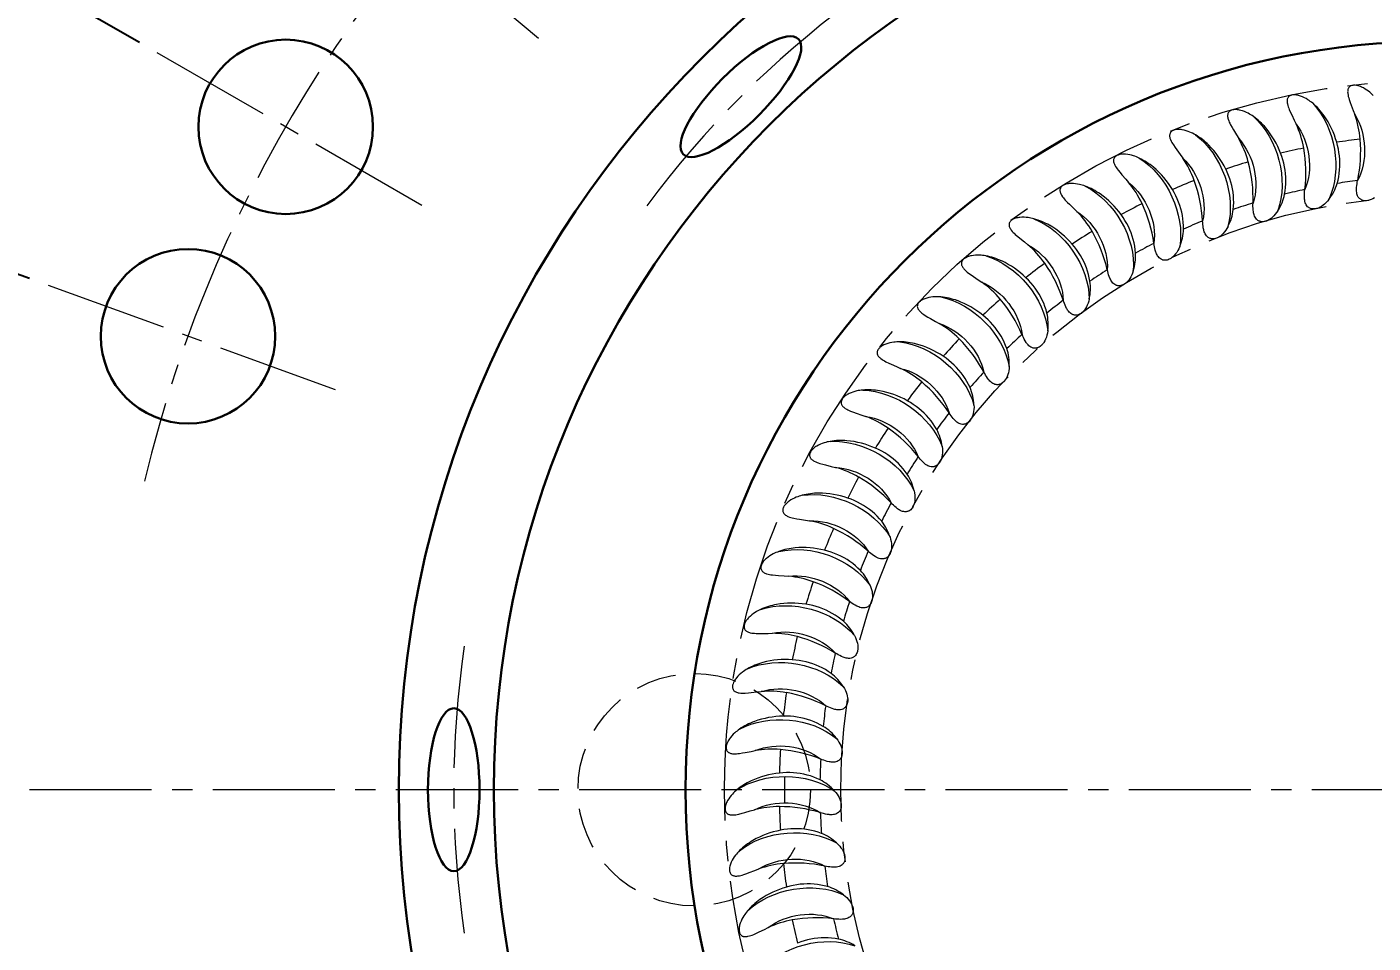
# Model space of a CAD drawing. Extents: x 89 to 513, y 1 to 440.
# Drawn here: x 173.3 to 231.2, y 195.6 to 235 of the extents above; entities that cross this region are included whole.
import ezdxf

# ---------------------------------------------------------------- set-up
doc = ezdxf.new("R2010")
doc.units = 0
doc.header["$LTSCALE"] = 7
doc.header["$MEASUREMENT"] = 0
doc.linetypes.add('CENTER2', pattern=[1.125, 0.75, -0.125, 0.125, -0.125])
doc.linetypes.add('HIDDEN', pattern=[0.375, 0.25, -0.125])
doc.layers.get('0').update_dxf_attribs({"linetype": 'CONTINUOUS', "lineweight": 15})
for name, color, linetype, lineweight in [('1', 1, 'CENTER2', 15), ('2', 2, 'HIDDEN', 15), ('3', 3, 'CONTINUOUS', 30), ('8', 252, 'CONTINUOUS', 15)]:
    doc.layers.add(name, color=color, linetype=linetype, lineweight=lineweight)
doc.styles.add('ITALICT', font='ITALICT.shx', dxfattribs={"width": 0.8, "height": 3})
doc.dimstyles.get("Standard").update_dxf_attribs({"dimtxt": 3, "dimasz": 3, "dimexe": 0.5, "dimexo": 0.5, "dimgap": 0.8, "dimtad": 1, "dimdsep": 46, "dimtxsty": 'ITALICT', "dimcen": 0.09, "dimazin": 2, "dimtfac": 1, "dimtmove": 0, "dimatfit": 3, "dimfxl": 1, "dimtolj": 1, "dimtzin": 0, "dimarcsym": 0})

# ---------------------------------------------------------------- blocks, each defined once
blk = doc.blocks.new('*D51')
at = {"color": 0, "lineweight": -2, "transparency": 16777216}
for p, q in [((178.165, 234.322), (162.994, 243.081)), ((173.432, 224.172), (156.971, 230.164))]:
    blk.add_line(p, q, dxfattribs=at)
blk.add_arc((233.807, 202.197), 81.268, 152.11518, 157.88482, dxfattribs=at)
at = {"color": 0, "transparency": 16777216}
for points in [[(161.538, 240.448), (162.413, 239.964), (163.427, 242.831)], [(158.985, 232.613), (158.052, 232.972), (157.44, 229.993)]]:
    blk.add_solid(points, dxfattribs=at)
at = {"color": 0, "transparency": 16777216, "insert": (158.069, 237.515), "char_height": 3, "attachment_point": 5, "rotation": 65, "style": 'ITALICT'}
blk.add_mtext('\\A1;10°', dxfattribs=at)
blk = doc.blocks.new('*D52')
at = {"color": 0, "lineweight": -2, "transparency": 16777216}
for p, q in [((173.432, 224.172), (156.954, 230.17)), ((170.807, 202.197), (152.021, 202.197))]:
    blk.add_line(p, q, dxfattribs=at)
blk.add_arc((233.807, 202.197), 81.286, 162.11471, 177.88529, dxfattribs=at)
at = {"color": 0, "transparency": 16777216}
for points in [[(155.977, 227.324), (156.922, 226.999), (157.423, 229.999)], [(153.077, 205.188), (152.077, 205.206), (152.521, 202.197)]]:
    blk.add_solid(points, dxfattribs=at)
at = {"color": 0, "transparency": 16777216, "insert": (151.491, 216.712), "char_height": 3, "attachment_point": 5, "rotation": 80, "style": 'ITALICT'}
blk.add_mtext('\\A1;20°', dxfattribs=at)
blk = doc.blocks.new('*D53')
at = {"color": 0, "lineweight": -2, "transparency": 16777216}
for p, q in [((181.658, 254.346), (170.053, 265.951)), ((170.807, 202.197), (143.645, 202.197))]:
    blk.add_line(p, q, dxfattribs=at)
blk.add_arc((233.807, 202.197), 89.662, 136.91715, 178.08285, dxfattribs=at)
at = {"color": 0, "transparency": 16777216}
for points in [[(167.962, 263.789), (168.681, 263.094), (170.407, 265.598)], [(144.696, 205.189), (143.696, 205.205), (144.145, 202.197)]]:
    blk.add_solid(points, dxfattribs=at)
at = {"color": 0, "transparency": 16777216, "insert": (148.846, 237.39), "char_height": 3, "attachment_point": 5, "rotation": 67.5, "style": 'ITALICT'}
blk.add_mtext('\\A1;45°', dxfattribs=at)
blk = doc.blocks.new('A$C60527742')
at = {"layer": '8', "ltscale": 0.000105562}
blk.add_line((-3.284, 26.19), (-3.283, 26.194), dxfattribs=at)
at = {"layer": '8', "ltscale": 0.000105612}
blk.add_line((-5.554, 25.804), (-5.553, 25.808), dxfattribs=at)
at = {"layer": '8', "ltscale": 0.000105723}
blk.add_line((-7.782, 25.221), (-7.782, 25.226), dxfattribs=at)
at = {"layer": '8', "ltscale": 0.000105822}
blk.add_line((-9.95, 24.447), (-9.95, 24.452), dxfattribs=at)
at = {"layer": '8', "ltscale": 0.000105631}
blk.add_line((-12.043, 23.487), (-12.044, 23.491), dxfattribs=at)
at = {"layer": '8', "ltscale": 0.000105665}
blk.add_line((-14.044, 22.348), (-14.045, 22.352), dxfattribs=at)
at = {"layer": '8', "ltscale": 0.000105854}
blk.add_line((-15.939, 21.039), (-15.94, 21.043), dxfattribs=at)
at = {"layer": '8', "ltscale": 0.000105614}
blk.add_line((-17.712, 19.57), (-17.713, 19.574), dxfattribs=at)
at = {"layer": '8', "ltscale": 0.000105645}
blk.add_line((-19.35, 17.952), (-19.352, 17.955), dxfattribs=at)
at = {"layer": '8', "ltscale": 0.000105436}
blk.add_line((-20.841, 16.197), (-20.843, 16.2), dxfattribs=at)
at = {"layer": '8', "ltscale": 0.000105778}
blk.add_line((-22.173, 14.319), (-22.176, 14.322), dxfattribs=at)
at = {"layer": '8', "ltscale": 0.000105788}
blk.add_line((-23.337, 12.332), (-23.34, 12.335), dxfattribs=at)
at = {"layer": '8', "ltscale": 0.000105777}
blk.add_line((-24.323, 10.251), (-24.326, 10.254), dxfattribs=at)
at = {"layer": '8', "ltscale": 0.000105629}
blk.add_line((-25.124, 8.092), (-25.127, 8.095), dxfattribs=at)
at = {"layer": '8', "ltscale": 0.000105437}
blk.add_line((-25.733, 5.872), (-25.737, 5.874), dxfattribs=at)
at = {"layer": '8', "ltscale": 0.000105602}
blk.add_line((-26.147, 3.606), (-26.151, 3.608), dxfattribs=at)
at = {"layer": '8', "ltscale": 0.000105618}
blk.add_line((-26.362, 1.314), (-26.366, 1.315), dxfattribs=at)
at = {"layer": '8', "ltscale": 0.028284}
blk.add_line((-27.9, -0.566), (-27.9, 0.566), dxfattribs=at)
at = {"layer": '8', "ltscale": 0.000105541}
blk.add_line((-26.376, -0.989), (-26.38, -0.987), dxfattribs=at)
at = {"layer": '8', "ltscale": 0.000105601}
blk.add_line((-26.19, -3.284), (-26.194, -3.283), dxfattribs=at)
at = {"layer": '8', "ltscale": 0.000105657}
blk.add_line((-25.804, -5.554), (-25.808, -5.553), dxfattribs=at)
at = {"layer": '8'}
for points in [[(-2.621, 29.855), (-2.669, 29.901), (-2.718, 29.946), (-2.766, 29.988), (-2.816, 30.028), (-2.886, 30.079), (-2.959, 30.127), (-3.034, 30.171), (-3.113, 30.21), (-3.158, 30.229), (-3.204, 30.246), (-3.242, 30.258), (-3.281, 30.268), (-3.34, 30.28), (-3.4, 30.287), (-3.43, 30.288), (-3.46, 30.287), (-3.499, 30.282), (-3.537, 30.274), (-3.573, 30.261), (-3.605, 30.243), (-3.633, 30.222), (-3.657, 30.197), (-3.676, 30.169), (-3.686, 30.149), (-3.695, 30.128), (-3.703, 30.103), (-3.708, 30.077), (-3.713, 30.04), (-3.714, 30.004), (-3.713, 29.967), (-3.71, 29.93), (-3.698, 29.856), (-3.685, 29.799), (-3.67, 29.743), (-3.65, 29.676), (-3.605, 29.546), (-3.563, 29.433), (-3.474, 29.2), (-3.409, 29.026)], [(-5.213, 29.513), (-5.265, 29.555), (-5.318, 29.595), (-5.369, 29.632), (-5.422, 29.668), (-5.497, 29.713), (-5.573, 29.754), (-5.652, 29.791), (-5.735, 29.823), (-5.781, 29.838), (-5.828, 29.851), (-5.867, 29.86), (-5.906, 29.867), (-5.966, 29.874), (-6.027, 29.875), (-6.057, 29.874), (-6.086, 29.87), (-6.125, 29.862), (-6.162, 29.85), (-6.197, 29.834), (-6.227, 29.814), (-6.254, 29.79), (-6.275, 29.763), (-6.292, 29.734), (-6.3, 29.713), (-6.307, 29.692), (-6.312, 29.666), (-6.316, 29.639), (-6.317, 29.603), (-6.315, 29.566), (-6.311, 29.529), (-6.304, 29.492), (-6.286, 29.42), (-6.268, 29.365), (-6.249, 29.31), (-6.222, 29.245), (-6.167, 29.119), (-6.115, 29.011), (-6.006, 28.787), (-5.926, 28.619)], [(-7.766, 28.946), (-7.821, 28.983), (-7.877, 29.019), (-7.932, 29.052), (-7.988, 29.082), (-8.065, 29.121), (-8.145, 29.155), (-8.227, 29.185), (-8.312, 29.21), (-8.359, 29.221), (-8.407, 29.23), (-8.447, 29.235), (-8.487, 29.239), (-8.547, 29.24), (-8.608, 29.237), (-8.637, 29.232), (-8.667, 29.226), (-8.704, 29.215), (-8.74, 29.2), (-8.773, 29.181), (-8.802, 29.158), (-8.826, 29.132), (-8.845, 29.103), (-8.859, 29.072), (-8.866, 29.051), (-8.871, 29.029), (-8.874, 29.003), (-8.875, 28.976), (-8.873, 28.939), (-8.868, 28.903), (-8.86, 28.867), (-8.851, 28.831), (-8.826, 28.76), (-8.804, 28.707), (-8.779, 28.654), (-8.748, 28.592), (-8.681, 28.471), (-8.62, 28.367), (-8.492, 28.154), (-8.398, 27.993)], [(-10.259, 28.159), (-10.317, 28.192), (-10.376, 28.222), (-10.433, 28.25), (-10.492, 28.276), (-10.573, 28.307), (-10.656, 28.335), (-10.74, 28.357), (-10.826, 28.374), (-10.874, 28.381), (-10.923, 28.386), (-10.963, 28.388), (-11.003, 28.388), (-11.063, 28.384), (-11.123, 28.375), (-11.152, 28.368), (-11.181, 28.359), (-11.217, 28.345), (-11.252, 28.327), (-11.283, 28.305), (-11.31, 28.28), (-11.332, 28.252), (-11.348, 28.221), (-11.359, 28.19), (-11.364, 28.168), (-11.367, 28.145), (-11.368, 28.119), (-11.367, 28.092), (-11.361, 28.056), (-11.353, 28.02), (-11.343, 27.985), (-11.33, 27.95), (-11.299, 27.881), (-11.272, 27.83), (-11.243, 27.78), (-11.206, 27.72), (-11.129, 27.606), (-11.06, 27.508), (-10.913, 27.306), (-10.805, 27.155)], [(-4.166, 26.068), (-4.128, 26.21), (-4.098, 26.354), (-4.075, 26.5), (-4.059, 26.648), (-4.05, 26.797), (-4.049, 26.947), (-4.055, 27.097), (-4.067, 27.247), (-4.087, 27.396), (-4.113, 27.544), (-4.145, 27.692), (-4.185, 27.837)], [(-12.674, 27.158), (-12.735, 27.185), (-12.796, 27.211), (-12.856, 27.233), (-12.916, 27.253), (-13, 27.278), (-13.084, 27.298), (-13.17, 27.313), (-13.258, 27.323), (-13.306, 27.325), (-13.355, 27.326), (-13.395, 27.324), (-13.435, 27.321), (-13.495, 27.312), (-13.554, 27.298), (-13.582, 27.288), (-13.61, 27.277), (-13.645, 27.259), (-13.678, 27.238), (-13.707, 27.214), (-13.731, 27.186), (-13.751, 27.156), (-13.764, 27.125), (-13.773, 27.092), (-13.776, 27.07), (-13.777, 27.048), (-13.775, 27.021), (-13.772, 26.995), (-13.763, 26.959), (-13.752, 26.924), (-13.738, 26.89), (-13.723, 26.856), (-13.686, 26.79), (-13.655, 26.742), (-13.622, 26.694), (-13.58, 26.638), (-13.493, 26.531), (-13.415, 26.439), (-13.252, 26.251), (-13.131, 26.11)], [(-6.422, 25.606), (-6.397, 25.75), (-6.379, 25.897), (-6.369, 26.044), (-6.366, 26.193), (-6.371, 26.342), (-6.382, 26.491), (-6.401, 26.64), (-6.426, 26.788), (-6.459, 26.936), (-6.498, 27.081), (-6.543, 27.225), (-6.595, 27.367)], [(-8.629, 24.948), (-8.617, 25.095), (-8.612, 25.242), (-8.615, 25.39), (-8.625, 25.539), (-8.642, 25.687), (-8.667, 25.834), (-8.698, 25.981), (-8.737, 26.126), (-8.782, 26.27), (-8.833, 26.412), (-8.891, 26.551), (-8.955, 26.688)], [(-14.993, 25.95), (-15.056, 25.972), (-15.119, 25.992), (-15.18, 26.009), (-15.242, 26.024), (-15.328, 26.041), (-15.414, 26.054), (-15.501, 26.061), (-15.589, 26.063), (-15.637, 26.062), (-15.686, 26.058), (-15.726, 26.053), (-15.765, 26.046), (-15.824, 26.032), (-15.881, 26.013), (-15.909, 26.001), (-15.936, 25.987), (-15.969, 25.967), (-16, 25.943), (-16.027, 25.916), (-16.049, 25.886), (-16.065, 25.855), (-16.076, 25.822), (-16.082, 25.789), (-16.083, 25.766), (-16.082, 25.744), (-16.078, 25.718), (-16.072, 25.692), (-16.061, 25.657), (-16.046, 25.623), (-16.03, 25.59), (-16.011, 25.558), (-15.969, 25.496), (-15.933, 25.45), (-15.896, 25.406), (-15.85, 25.353), (-15.754, 25.254), (-15.669, 25.17), (-15.489, 24.996), (-15.357, 24.866)], [(-2.564, 25.446), (-2.636, 25.406), (-2.709, 25.372), (-2.746, 25.359), (-2.783, 25.347), (-2.818, 25.338), (-2.853, 25.331), (-2.899, 25.325), (-2.946, 25.323), (-2.993, 25.326), (-3.041, 25.334), (-3.089, 25.348), (-3.113, 25.358), (-3.138, 25.37), (-3.16, 25.384), (-3.183, 25.401), (-3.206, 25.421), (-3.228, 25.444), (-3.257, 25.483), (-3.284, 25.532), (-3.302, 25.577), (-3.316, 25.627), (-3.326, 25.679), (-3.331, 25.732), (-3.333, 25.774), (-3.333, 25.816), (-3.329, 25.897), (-3.321, 25.974), (-3.31, 26.049), (-3.298, 26.12), (-3.284, 26.19)], [(-10.771, 24.101), (-10.771, 24.248), (-10.779, 24.395), (-10.795, 24.543), (-10.818, 24.69), (-10.848, 24.836), (-10.885, 24.981), (-10.93, 25.124), (-10.981, 25.266), (-11.038, 25.405), (-11.102, 25.541), (-11.171, 25.675), (-11.247, 25.806)], [(-4.518, 25.383), (-4.579, 25.308), (-4.641, 25.241), (-4.706, 25.18), (-4.772, 25.126), (-4.84, 25.079), (-4.91, 25.04), (-4.945, 25.023), (-4.981, 25.008), (-5.015, 24.996), (-5.05, 24.986), (-5.096, 24.976), (-5.142, 24.97), (-5.189, 24.969), (-5.237, 24.972), (-5.286, 24.982), (-5.312, 24.99), (-5.337, 25), (-5.361, 25.012), (-5.385, 25.027), (-5.409, 25.044), (-5.433, 25.066), (-5.466, 25.103), (-5.497, 25.149), (-5.518, 25.192), (-5.537, 25.24), (-5.551, 25.292), (-5.561, 25.344), (-5.567, 25.386), (-5.571, 25.427), (-5.574, 25.508), (-5.572, 25.586), (-5.568, 25.661), (-5.562, 25.733), (-5.554, 25.804)], [(-6.713, 24.893), (-6.767, 24.813), (-6.823, 24.74), (-6.882, 24.674), (-6.944, 24.615), (-7.007, 24.562), (-7.073, 24.517), (-7.107, 24.497), (-7.142, 24.479), (-7.175, 24.464), (-7.208, 24.451), (-7.253, 24.437), (-7.299, 24.427), (-7.346, 24.421), (-7.394, 24.421), (-7.444, 24.426), (-7.469, 24.432), (-7.495, 24.44), (-7.52, 24.45), (-7.546, 24.462), (-7.571, 24.478), (-7.597, 24.497), (-7.633, 24.531), (-7.667, 24.574), (-7.693, 24.615), (-7.715, 24.661), (-7.734, 24.712), (-7.749, 24.763), (-7.758, 24.804), (-7.766, 24.845), (-7.776, 24.925), (-7.781, 25.003), (-7.783, 25.079), (-7.783, 25.151), (-7.782, 25.221)], [(-17.198, 24.544), (-17.262, 24.561), (-17.327, 24.575), (-17.39, 24.587), (-17.453, 24.597), (-17.539, 24.606), (-17.626, 24.611), (-17.713, 24.611), (-17.801, 24.606), (-17.849, 24.6), (-17.897, 24.592), (-17.936, 24.583), (-17.975, 24.573), (-18.033, 24.554), (-18.088, 24.529), (-18.114, 24.515), (-18.14, 24.499), (-18.171, 24.476), (-18.2, 24.449), (-18.225, 24.42), (-18.244, 24.389), (-18.258, 24.356), (-18.266, 24.323), (-18.268, 24.289), (-18.267, 24.267), (-18.264, 24.244), (-18.258, 24.218), (-18.25, 24.193), (-18.236, 24.159), (-18.219, 24.127), (-18.199, 24.095), (-18.178, 24.065), (-18.13, 24.007), (-18.091, 23.964), (-18.05, 23.923), (-17.999, 23.875), (-17.895, 23.785), (-17.803, 23.708), (-17.609, 23.551), (-17.465, 23.433)], [(-12.831, 23.071), (-12.844, 23.217), (-12.864, 23.363), (-12.893, 23.509), (-12.928, 23.653), (-12.971, 23.796), (-13.021, 23.937), (-13.078, 24.076), (-13.141, 24.212), (-13.21, 24.346), (-13.285, 24.477), (-13.367, 24.604), (-13.453, 24.727)], [(-8.857, 24.213), (-8.904, 24.129), (-8.954, 24.051), (-9.007, 23.98), (-9.062, 23.916), (-9.121, 23.858), (-9.183, 23.807), (-9.215, 23.784), (-9.248, 23.763), (-9.28, 23.745), (-9.312, 23.73), (-9.355, 23.712), (-9.4, 23.698), (-9.446, 23.688), (-9.494, 23.683), (-9.544, 23.685), (-9.57, 23.688), (-9.597, 23.694), (-9.623, 23.701), (-9.649, 23.711), (-9.676, 23.725), (-9.703, 23.741), (-9.742, 23.772), (-9.78, 23.812), (-9.809, 23.851), (-9.835, 23.895), (-9.858, 23.943), (-9.878, 23.993), (-9.891, 24.033), (-9.902, 24.074), (-9.919, 24.153), (-9.931, 24.23), (-9.939, 24.305), (-9.946, 24.377), (-9.95, 24.447)], [(-14.792, 21.865), (-14.818, 22.009), (-14.852, 22.153), (-14.893, 22.295), (-14.941, 22.436), (-14.996, 22.575), (-15.058, 22.711), (-15.126, 22.844), (-15.201, 22.975), (-15.282, 23.102), (-15.368, 23.226), (-15.46, 23.345), (-15.557, 23.461)], [(-10.934, 23.349), (-10.973, 23.261), (-11.016, 23.179), (-11.062, 23.104), (-11.112, 23.035), (-11.166, 22.972), (-11.223, 22.916), (-11.253, 22.89), (-11.284, 22.867), (-11.314, 22.846), (-11.344, 22.828), (-11.386, 22.806), (-11.429, 22.788), (-11.475, 22.775), (-11.522, 22.766), (-11.572, 22.763), (-11.598, 22.764), (-11.625, 22.767), (-11.652, 22.772), (-11.679, 22.78), (-11.707, 22.791), (-11.735, 22.805), (-11.777, 22.833), (-11.818, 22.869), (-11.85, 22.905), (-11.881, 22.947), (-11.908, 22.993), (-11.931, 23.041), (-11.948, 23.08), (-11.962, 23.119), (-11.986, 23.196), (-12.005, 23.272), (-12.02, 23.346), (-12.032, 23.417), (-12.043, 23.487)], [(-19.271, 22.952), (-19.337, 22.963), (-19.403, 22.971), (-19.466, 22.978), (-19.53, 22.982), (-19.617, 22.984), (-19.704, 22.981), (-19.791, 22.974), (-19.878, 22.96), (-19.925, 22.95), (-19.972, 22.938), (-20.011, 22.926), (-20.049, 22.913), (-20.104, 22.889), (-20.157, 22.86), (-20.182, 22.843), (-20.206, 22.825), (-20.235, 22.799), (-20.262, 22.77), (-20.284, 22.739), (-20.3, 22.706), (-20.311, 22.672), (-20.316, 22.638), (-20.316, 22.605), (-20.313, 22.582), (-20.308, 22.56), (-20.299, 22.535), (-20.289, 22.511), (-20.272, 22.478), (-20.252, 22.447), (-20.23, 22.418), (-20.206, 22.389), (-20.154, 22.335), (-20.111, 22.296), (-20.067, 22.259), (-20.011, 22.216), (-19.9, 22.135), (-19.801, 22.066), (-19.594, 21.927), (-19.441, 21.821)], [(-16.642, 20.492), (-16.68, 20.634), (-16.726, 20.774), (-16.779, 20.913), (-16.839, 21.049), (-16.906, 21.182), (-16.98, 21.312), (-17.06, 21.439), (-17.146, 21.563), (-17.237, 21.682), (-17.334, 21.798), (-17.436, 21.909), (-17.543, 22.015)], [(-12.927, 22.307), (-12.958, 22.216), (-12.994, 22.131), (-13.034, 22.052), (-13.078, 21.979), (-13.126, 21.911), (-13.178, 21.85), (-13.205, 21.822), (-13.234, 21.796), (-13.262, 21.773), (-13.291, 21.752), (-13.331, 21.727), (-13.372, 21.705), (-13.416, 21.688), (-13.462, 21.675), (-13.512, 21.667), (-13.538, 21.666), (-13.566, 21.667), (-13.592, 21.67), (-13.62, 21.676), (-13.649, 21.684), (-13.678, 21.696), (-13.722, 21.719), (-13.766, 21.752), (-13.802, 21.785), (-13.835, 21.824), (-13.866, 21.868), (-13.894, 21.914), (-13.914, 21.951), (-13.931, 21.989), (-13.962, 22.063), (-13.987, 22.137), (-14.009, 22.21), (-14.027, 22.279), (-14.044, 22.348)], [(-21.198, 21.185), (-21.265, 21.19), (-21.331, 21.193), (-21.395, 21.194), (-21.459, 21.192), (-21.545, 21.187), (-21.632, 21.177), (-21.718, 21.162), (-21.803, 21.141), (-21.85, 21.126), (-21.896, 21.11), (-21.933, 21.095), (-21.969, 21.078), (-22.022, 21.049), (-22.073, 21.016), (-22.096, 20.997), (-22.118, 20.977), (-22.146, 20.949), (-22.169, 20.918), (-22.188, 20.884), (-22.202, 20.85), (-22.21, 20.816), (-22.212, 20.781), (-22.208, 20.748), (-22.204, 20.726), (-22.197, 20.705), (-22.186, 20.68), (-22.174, 20.657), (-22.154, 20.626), (-22.131, 20.597), (-22.107, 20.569), (-22.08, 20.543), (-22.023, 20.494), (-21.977, 20.459), (-21.93, 20.426), (-21.872, 20.387), (-21.753, 20.316), (-21.649, 20.257), (-21.431, 20.136), (-21.269, 20.044)], [(-14.822, 21.095), (-14.845, 21.002), (-14.873, 20.914), (-14.906, 20.832), (-14.943, 20.755), (-14.985, 20.684), (-15.032, 20.619), (-15.057, 20.588), (-15.083, 20.56), (-15.109, 20.535), (-15.136, 20.511), (-15.173, 20.482), (-15.213, 20.457), (-15.255, 20.436), (-15.3, 20.419), (-15.349, 20.407), (-15.375, 20.404), (-15.402, 20.402), (-15.429, 20.403), (-15.457, 20.406), (-15.486, 20.412), (-15.517, 20.421), (-15.563, 20.441), (-15.61, 20.469), (-15.648, 20.499), (-15.685, 20.535), (-15.72, 20.576), (-15.751, 20.619), (-15.774, 20.654), (-15.795, 20.691), (-15.832, 20.763), (-15.863, 20.834), (-15.891, 20.904), (-15.916, 20.972), (-15.939, 21.039)], [(-18.365, 18.964), (-18.415, 19.102), (-18.473, 19.238), (-18.538, 19.371), (-18.61, 19.501), (-18.688, 19.628), (-18.773, 19.751), (-18.863, 19.871), (-18.96, 19.986), (-19.061, 20.098), (-19.168, 20.204), (-19.279, 20.306), (-19.395, 20.403)], [(-16.604, 19.723), (-16.619, 19.628), (-16.64, 19.538), (-16.665, 19.454), (-16.696, 19.374), (-16.731, 19.299), (-16.772, 19.23), (-16.794, 19.198), (-16.818, 19.167), (-16.841, 19.14), (-16.866, 19.114), (-16.901, 19.082), (-16.938, 19.054), (-16.978, 19.029), (-17.022, 19.008), (-17.069, 18.992), (-17.095, 18.986), (-17.122, 18.982), (-17.148, 18.981), (-17.177, 18.981), (-17.207, 18.985), (-17.238, 18.991), (-17.285, 19.007), (-17.334, 19.031), (-17.375, 19.058), (-17.415, 19.09), (-17.453, 19.128), (-17.488, 19.168), (-17.514, 19.201), (-17.538, 19.235), (-17.581, 19.304), (-17.619, 19.372), (-17.653, 19.439), (-17.683, 19.505), (-17.712, 19.57)], [(-22.964, 19.257), (-23.031, 19.256), (-23.097, 19.253), (-23.161, 19.248), (-23.224, 19.241), (-23.31, 19.228), (-23.395, 19.211), (-23.479, 19.188), (-23.563, 19.16), (-23.608, 19.142), (-23.652, 19.121), (-23.688, 19.103), (-23.723, 19.083), (-23.773, 19.05), (-23.82, 19.012), (-23.842, 18.991), (-23.863, 18.97), (-23.887, 18.939), (-23.908, 18.906), (-23.924, 18.871), (-23.934, 18.836), (-23.939, 18.801), (-23.938, 18.766), (-23.932, 18.733), (-23.925, 18.712), (-23.917, 18.691), (-23.904, 18.668), (-23.89, 18.645), (-23.867, 18.616), (-23.842, 18.589), (-23.815, 18.564), (-23.787, 18.54), (-23.726, 18.496), (-23.677, 18.465), (-23.627, 18.437), (-23.565, 18.403), (-23.441, 18.343), (-23.332, 18.293), (-23.104, 18.191), (-22.935, 18.114)], [(-19.947, 17.291), (-20.01, 17.424), (-20.079, 17.554), (-20.156, 17.681), (-20.238, 17.805), (-20.328, 17.924), (-20.423, 18.04), (-20.523, 18.151), (-20.629, 18.258), (-20.74, 18.36), (-20.856, 18.457), (-20.975, 18.548), (-21.099, 18.635)], [(-18.26, 18.201), (-18.267, 18.105), (-18.279, 18.014), (-18.297, 17.927), (-18.321, 17.845), (-18.349, 17.768), (-18.384, 17.695), (-18.403, 17.661), (-18.424, 17.628), (-18.445, 17.599), (-18.468, 17.571), (-18.5, 17.536), (-18.534, 17.505), (-18.572, 17.477), (-18.614, 17.452), (-18.66, 17.432), (-18.685, 17.424), (-18.711, 17.418), (-18.738, 17.414), (-18.766, 17.412), (-18.796, 17.413), (-18.828, 17.416), (-18.876, 17.428), (-18.927, 17.448), (-18.97, 17.471), (-19.012, 17.5), (-19.054, 17.534), (-19.092, 17.571), (-19.121, 17.602), (-19.148, 17.634), (-19.197, 17.698), (-19.24, 17.763), (-19.28, 17.827), (-19.316, 17.889), (-19.35, 17.952)], [(-24.555, 17.182), (-24.621, 17.176), (-24.687, 17.167), (-24.75, 17.157), (-24.813, 17.144), (-24.897, 17.124), (-24.981, 17.099), (-25.062, 17.069), (-25.143, 17.033), (-25.186, 17.011), (-25.229, 16.987), (-25.263, 16.966), (-25.296, 16.943), (-25.343, 16.905), (-25.387, 16.864), (-25.407, 16.841), (-25.425, 16.818), (-25.447, 16.785), (-25.465, 16.75), (-25.478, 16.714), (-25.485, 16.678), (-25.487, 16.643), (-25.483, 16.609), (-25.474, 16.576), (-25.465, 16.555), (-25.455, 16.536), (-25.44, 16.513), (-25.424, 16.492), (-25.399, 16.465), (-25.372, 16.441), (-25.343, 16.418), (-25.312, 16.397), (-25.248, 16.358), (-25.196, 16.332), (-25.144, 16.307), (-25.079, 16.28), (-24.951, 16.23), (-24.838, 16.19), (-24.602, 16.108), (-24.427, 16.046)], [(-21.379, 15.487), (-21.452, 15.614), (-21.533, 15.738), (-21.62, 15.857), (-21.713, 15.973), (-21.813, 16.084), (-21.917, 16.191), (-22.027, 16.293), (-22.142, 16.39), (-22.262, 16.482), (-22.385, 16.569), (-22.512, 16.65), (-22.643, 16.725)], [(-19.777, 16.54), (-19.775, 16.444), (-19.78, 16.352), (-19.79, 16.264), (-19.806, 16.18), (-19.828, 16.101), (-19.856, 16.026), (-19.873, 15.99), (-19.891, 15.955), (-19.909, 15.924), (-19.929, 15.895), (-19.958, 15.857), (-19.989, 15.823), (-20.025, 15.791), (-20.064, 15.763), (-20.108, 15.739), (-20.132, 15.729), (-20.158, 15.721), (-20.184, 15.715), (-20.212, 15.71), (-20.242, 15.708), (-20.274, 15.709), (-20.323, 15.716), (-20.376, 15.732), (-20.42, 15.751), (-20.465, 15.776), (-20.509, 15.806), (-20.551, 15.84), (-20.582, 15.868), (-20.612, 15.898), (-20.666, 15.958), (-20.715, 16.018), (-20.76, 16.079), (-20.801, 16.138), (-20.841, 16.197)], [(-25.959, 14.977), (-26.024, 14.964), (-26.089, 14.95), (-26.151, 14.934), (-26.212, 14.916), (-26.295, 14.888), (-26.376, 14.856), (-26.455, 14.82), (-26.532, 14.777), (-26.573, 14.751), (-26.613, 14.724), (-26.645, 14.7), (-26.676, 14.674), (-26.72, 14.632), (-26.76, 14.587), (-26.778, 14.563), (-26.794, 14.538), (-26.813, 14.503), (-26.828, 14.467), (-26.837, 14.43), (-26.842, 14.394), (-26.84, 14.358), (-26.833, 14.324), (-26.822, 14.293), (-26.811, 14.273), (-26.799, 14.254), (-26.783, 14.233), (-26.765, 14.214), (-26.737, 14.189), (-26.708, 14.167), (-26.677, 14.147), (-26.645, 14.128), (-26.577, 14.095), (-26.524, 14.073), (-26.47, 14.054), (-26.403, 14.032), (-26.27, 13.994), (-26.154, 13.963), (-25.912, 13.903), (-25.732, 13.856)], [(-22.647, 13.565), (-22.731, 13.685), (-22.822, 13.801), (-22.92, 13.913), (-23.023, 14.02), (-23.131, 14.122), (-23.245, 14.219), (-23.364, 14.311), (-23.486, 14.398), (-23.613, 14.479), (-23.744, 14.555), (-23.878, 14.624), (-24.015, 14.688)], [(-21.143, 14.754), (-21.133, 14.658), (-21.13, 14.566), (-21.132, 14.477), (-21.141, 14.393), (-21.156, 14.311), (-21.177, 14.234), (-21.191, 14.197), (-21.206, 14.161), (-21.221, 14.128), (-21.238, 14.097), (-21.264, 14.058), (-21.292, 14.021), (-21.325, 13.986), (-21.361, 13.955), (-21.403, 13.927), (-21.426, 13.915), (-21.452, 13.904), (-21.477, 13.896), (-21.504, 13.889), (-21.534, 13.884), (-21.566, 13.882), (-21.615, 13.885), (-21.669, 13.896), (-21.715, 13.911), (-21.762, 13.932), (-21.809, 13.959), (-21.854, 13.989), (-21.887, 14.014), (-21.919, 14.041), (-21.978, 14.096), (-22.032, 14.152), (-22.083, 14.208), (-22.129, 14.264), (-22.173, 14.319)], [(-22.349, 12.855), (-22.33, 12.76), (-22.319, 12.669), (-22.314, 12.581), (-22.315, 12.495), (-22.323, 12.413), (-22.337, 12.334), (-22.347, 12.296), (-22.359, 12.259), (-22.372, 12.225), (-22.386, 12.193), (-22.408, 12.151), (-22.433, 12.111), (-22.462, 12.074), (-22.496, 12.04), (-22.536, 12.009), (-22.558, 11.994), (-22.582, 11.982), (-22.606, 11.971), (-22.633, 11.962), (-22.662, 11.955), (-22.694, 11.95), (-22.743, 11.949), (-22.798, 11.955), (-22.845, 11.966), (-22.894, 11.983), (-22.943, 12.005), (-22.99, 12.031), (-23.025, 12.053), (-23.059, 12.077), (-23.123, 12.127), (-23.182, 12.178), (-23.237, 12.23), (-23.288, 12.281), (-23.337, 12.332)], [(-27.166, 12.657), (-27.23, 12.639), (-27.293, 12.619), (-27.353, 12.598), (-27.413, 12.575), (-27.492, 12.54), (-27.57, 12.501), (-27.646, 12.457), (-27.719, 12.408), (-27.758, 12.379), (-27.795, 12.348), (-27.825, 12.321), (-27.854, 12.293), (-27.894, 12.248), (-27.929, 12.199), (-27.945, 12.174), (-27.959, 12.147), (-27.975, 12.111), (-27.986, 12.074), (-27.993, 12.036), (-27.994, 12), (-27.99, 11.964), (-27.98, 11.931), (-27.965, 11.901), (-27.953, 11.882), (-27.939, 11.864), (-27.921, 11.845), (-27.902, 11.827), (-27.872, 11.805), (-27.841, 11.785), (-27.808, 11.768), (-27.775, 11.752), (-27.705, 11.725), (-27.649, 11.708), (-27.594, 11.693), (-27.525, 11.677), (-27.39, 11.651), (-27.272, 11.631), (-27.025, 11.592), (-26.842, 11.561)], [(-23.743, 11.539), (-23.838, 11.652), (-23.938, 11.759), (-24.045, 11.862), (-24.157, 11.96), (-24.274, 12.052), (-24.396, 12.139), (-24.522, 12.221), (-24.652, 12.296), (-24.785, 12.366), (-24.922, 12.43), (-25.061, 12.488), (-25.203, 12.539)], [(-23.384, 10.858), (-23.358, 10.766), (-23.338, 10.676), (-23.325, 10.588), (-23.319, 10.503), (-23.32, 10.42), (-23.327, 10.34), (-23.334, 10.302), (-23.342, 10.264), (-23.352, 10.229), (-23.364, 10.195), (-23.382, 10.152), (-23.404, 10.11), (-23.429, 10.071), (-23.46, 10.033), (-23.496, 9.999), (-23.517, 9.983), (-23.54, 9.968), (-23.563, 9.955), (-23.589, 9.944), (-23.618, 9.934), (-23.649, 9.927), (-23.698, 9.921), (-23.753, 9.922), (-23.801, 9.929), (-23.851, 9.942), (-23.902, 9.96), (-23.951, 9.981), (-23.988, 10), (-24.024, 10.021), (-24.092, 10.065), (-24.155, 10.111), (-24.214, 10.158), (-24.269, 10.204), (-24.323, 10.251)], [(-28.165, 10.241), (-28.228, 10.218), (-28.289, 10.192), (-28.347, 10.166), (-28.404, 10.138), (-28.481, 10.096), (-28.555, 10.051), (-28.626, 10.001), (-28.695, 9.945), (-28.731, 9.913), (-28.766, 9.879), (-28.793, 9.849), (-28.819, 9.819), (-28.855, 9.77), (-28.886, 9.718), (-28.9, 9.692), (-28.912, 9.664), (-28.924, 9.627), (-28.932, 9.589), (-28.935, 9.551), (-28.933, 9.514), (-28.926, 9.479), (-28.913, 9.447), (-28.896, 9.418), (-28.882, 9.4), (-28.867, 9.384), (-28.847, 9.366), (-28.826, 9.35), (-28.795, 9.331), (-28.762, 9.314), (-28.728, 9.299), (-28.693, 9.287), (-28.621, 9.266), (-28.565, 9.254), (-28.508, 9.244), (-28.438, 9.234), (-28.301, 9.219), (-28.182, 9.21), (-27.933, 9.192), (-27.747, 9.177)], [(-24.658, 9.426), (-24.762, 9.53), (-24.872, 9.628), (-24.987, 9.721), (-25.107, 9.809), (-25.232, 9.891), (-25.361, 9.967), (-25.494, 10.037), (-25.63, 10.101), (-25.769, 10.159), (-25.911, 10.211), (-26.054, 10.256), (-26.2, 10.294)], [(-24.241, 8.779), (-24.207, 8.689), (-24.18, 8.601), (-24.159, 8.515), (-24.146, 8.43), (-24.139, 8.348), (-24.14, 8.268), (-24.143, 8.229), (-24.148, 8.19), (-24.155, 8.155), (-24.163, 8.12), (-24.178, 8.075), (-24.196, 8.032), (-24.218, 7.99), (-24.245, 7.951), (-24.278, 7.913), (-24.298, 7.895), (-24.319, 7.878), (-24.341, 7.864), (-24.366, 7.85), (-24.394, 7.838), (-24.424, 7.828), (-24.472, 7.818), (-24.528, 7.814), (-24.576, 7.817), (-24.627, 7.825), (-24.679, 7.838), (-24.729, 7.856), (-24.768, 7.872), (-24.806, 7.889), (-24.878, 7.927), (-24.944, 7.967), (-25.007, 8.009), (-25.066, 8.05), (-25.124, 8.092)], [(-28.951, 7.748), (-29.011, 7.719), (-29.07, 7.688), (-29.125, 7.657), (-29.18, 7.624), (-29.252, 7.576), (-29.322, 7.524), (-29.389, 7.468), (-29.453, 7.407), (-29.486, 7.371), (-29.517, 7.334), (-29.542, 7.302), (-29.565, 7.269), (-29.597, 7.218), (-29.623, 7.164), (-29.634, 7.136), (-29.644, 7.108), (-29.653, 7.069), (-29.658, 7.031), (-29.658, 6.992), (-29.652, 6.956), (-29.642, 6.922), (-29.627, 6.891), (-29.607, 6.864), (-29.592, 6.847), (-29.575, 6.832), (-29.554, 6.816), (-29.531, 6.802), (-29.499, 6.785), (-29.465, 6.772), (-29.429, 6.76), (-29.394, 6.751), (-29.32, 6.736), (-29.262, 6.729), (-29.205, 6.724), (-29.135, 6.72), (-28.997, 6.717), (-28.877, 6.718), (-28.628, 6.723), (-28.442, 6.724)], [(-25.386, 7.241), (-25.499, 7.335), (-25.617, 7.424), (-25.74, 7.507), (-25.867, 7.583), (-25.998, 7.654), (-26.133, 7.719), (-26.272, 7.777), (-26.413, 7.829), (-26.556, 7.874), (-26.702, 7.913), (-26.849, 7.946), (-26.998, 7.972)], [(-24.914, 6.632), (-24.872, 6.546), (-24.837, 6.461), (-24.809, 6.377), (-24.789, 6.294), (-24.775, 6.213), (-24.769, 6.133), (-24.768, 6.093), (-24.77, 6.054), (-24.774, 6.018), (-24.779, 5.983), (-24.789, 5.937), (-24.804, 5.893), (-24.822, 5.849), (-24.846, 5.807), (-24.876, 5.767), (-24.893, 5.747), (-24.913, 5.729), (-24.934, 5.712), (-24.958, 5.696), (-24.984, 5.682), (-25.013, 5.669), (-25.061, 5.655), (-25.115, 5.647), (-25.164, 5.645), (-25.215, 5.649), (-25.268, 5.658), (-25.32, 5.671), (-25.36, 5.683), (-25.399, 5.697), (-25.474, 5.729), (-25.544, 5.763), (-25.61, 5.799), (-25.673, 5.835), (-25.733, 5.872)], [(-25.921, 5.001), (-26.041, 5.085), (-26.166, 5.163), (-26.296, 5.235), (-26.429, 5.3), (-26.566, 5.359), (-26.707, 5.412), (-26.849, 5.458), (-26.995, 5.497), (-27.142, 5.53), (-27.29, 5.556), (-27.439, 5.576), (-27.59, 5.588)], [(-29.516, 5.195), (-29.573, 5.161), (-29.629, 5.125), (-29.682, 5.089), (-29.733, 5.052), (-29.801, 4.997), (-29.866, 4.939), (-29.928, 4.878), (-29.986, 4.811), (-30.016, 4.773), (-30.044, 4.734), (-30.066, 4.7), (-30.086, 4.665), (-30.113, 4.611), (-30.135, 4.555), (-30.144, 4.526), (-30.15, 4.497), (-30.156, 4.458), (-30.158, 4.419), (-30.154, 4.381), (-30.146, 4.345), (-30.132, 4.312), (-30.114, 4.283), (-30.093, 4.257), (-30.076, 4.242), (-30.058, 4.229), (-30.035, 4.215), (-30.012, 4.202), (-29.978, 4.189), (-29.943, 4.178), (-29.907, 4.169), (-29.87, 4.163), (-29.795, 4.155), (-29.738, 4.153), (-29.68, 4.153), (-29.61, 4.155), (-29.472, 4.165), (-29.353, 4.176), (-29.105, 4.202), (-28.919, 4.22)], [(-25.398, 4.436), (-25.348, 4.353), (-25.306, 4.271), (-25.271, 4.19), (-25.243, 4.11), (-25.222, 4.03), (-25.209, 3.951), (-25.205, 3.911), (-25.203, 3.872), (-25.204, 3.836), (-25.206, 3.801), (-25.213, 3.754), (-25.223, 3.708), (-25.238, 3.664), (-25.257, 3.62), (-25.284, 3.577), (-25.3, 3.556), (-25.318, 3.536), (-25.337, 3.517), (-25.359, 3.5), (-25.384, 3.483), (-25.412, 3.468), (-25.458, 3.449), (-25.512, 3.436), (-25.56, 3.431), (-25.612, 3.43), (-25.665, 3.434), (-25.718, 3.442), (-25.759, 3.451), (-25.799, 3.462), (-25.876, 3.487), (-25.949, 3.515), (-26.018, 3.545), (-26.084, 3.575), (-26.147, 3.606)], [(-26.258, 2.723), (-26.385, 2.796), (-26.517, 2.863), (-26.652, 2.923), (-26.791, 2.976), (-26.932, 3.023), (-27.077, 3.063), (-27.223, 3.097), (-27.371, 3.123), (-27.52, 3.143), (-27.67, 3.156), (-27.821, 3.163), (-27.972, 3.163)], [(-29.856, 2.603), (-29.91, 2.564), (-29.963, 2.523), (-30.012, 2.483), (-30.06, 2.441), (-30.123, 2.381), (-30.183, 2.318), (-30.239, 2.251), (-30.291, 2.18), (-30.318, 2.139), (-30.342, 2.097), (-30.361, 2.062), (-30.378, 2.025), (-30.4, 1.969), (-30.417, 1.911), (-30.423, 1.882), (-30.428, 1.852), (-30.43, 1.813), (-30.428, 1.774), (-30.421, 1.736), (-30.41, 1.701), (-30.394, 1.67), (-30.373, 1.642), (-30.349, 1.619), (-30.331, 1.605), (-30.312, 1.593), (-30.289, 1.581), (-30.264, 1.571), (-30.229, 1.56), (-30.193, 1.552), (-30.156, 1.547), (-30.119, 1.544), (-30.044, 1.543), (-29.986, 1.545), (-29.929, 1.55), (-29.859, 1.559), (-29.723, 1.58), (-29.605, 1.602), (-29.36, 1.649), (-29.177, 1.683)], [(-25.688, 2.205), (-25.631, 2.128), (-25.582, 2.05), (-25.54, 1.972), (-25.505, 1.894), (-25.477, 1.816), (-25.457, 1.738), (-25.45, 1.7), (-25.445, 1.661), (-25.442, 1.625), (-25.442, 1.589), (-25.444, 1.542), (-25.45, 1.496), (-25.461, 1.45), (-25.477, 1.405), (-25.499, 1.36), (-25.513, 1.337), (-25.53, 1.316), (-25.547, 1.296), (-25.568, 1.276), (-25.591, 1.257), (-25.618, 1.24), (-25.662, 1.217), (-25.714, 1.2), (-25.762, 1.19), (-25.813, 1.185), (-25.866, 1.184), (-25.92, 1.188), (-25.961, 1.193), (-26.003, 1.2), (-26.081, 1.218), (-26.156, 1.24), (-26.228, 1.263), (-26.296, 1.288), (-26.362, 1.314)], [(-26.395, 0.424), (-26.528, 0.486), (-26.665, 0.541), (-26.805, 0.589), (-26.948, 0.63), (-27.093, 0.664), (-27.241, 0.692), (-27.389, 0.712), (-27.539, 0.726), (-27.689, 0.733), (-27.84, 0.733), (-27.991, 0.726), (-28.141, 0.713)], [(-29.97, -0.009), (-30.02, -0.053), (-30.069, -0.098), (-30.115, -0.142), (-30.159, -0.188), (-30.216, -0.254), (-30.27, -0.322), (-30.32, -0.393), (-30.366, -0.469), (-30.389, -0.511), (-30.41, -0.555), (-30.425, -0.592), (-30.439, -0.63), (-30.456, -0.688), (-30.468, -0.747), (-30.472, -0.777), (-30.473, -0.807), (-30.472, -0.846), (-30.467, -0.885), (-30.457, -0.922), (-30.442, -0.955), (-30.423, -0.986), (-30.401, -1.011), (-30.375, -1.033), (-30.356, -1.045), (-30.336, -1.055), (-30.311, -1.065), (-30.286, -1.073), (-30.25, -1.081), (-30.213, -1.085), (-30.176, -1.087), (-30.139, -1.087), (-30.064, -1.082), (-30.007, -1.074), (-29.95, -1.064), (-29.881, -1.05), (-29.748, -1.016), (-29.632, -0.984), (-29.392, -0.916), (-29.213, -0.866)], [(-25.782, -0.042), (-25.719, -0.114), (-25.663, -0.188), (-25.614, -0.262), (-25.573, -0.336), (-25.539, -0.411), (-25.512, -0.487), (-25.501, -0.525), (-25.493, -0.563), (-25.487, -0.599), (-25.483, -0.634), (-25.481, -0.681), (-25.484, -0.728), (-25.49, -0.775), (-25.502, -0.821), (-25.521, -0.868), (-25.533, -0.891), (-25.547, -0.914), (-25.563, -0.936), (-25.582, -0.957), (-25.603, -0.978), (-25.628, -0.998), (-25.67, -1.024), (-25.721, -1.046), (-25.767, -1.06), (-25.818, -1.07), (-25.871, -1.075), (-25.925, -1.076), (-25.967, -1.074), (-26.008, -1.071), (-26.088, -1.06), (-26.165, -1.045), (-26.238, -1.027), (-26.308, -1.009), (-26.376, -0.989)], [(-26.332, -1.878), (-26.47, -1.828), (-26.611, -1.785), (-26.755, -1.75), (-26.901, -1.721), (-27.048, -1.699), (-27.197, -1.685), (-27.347, -1.678), (-27.497, -1.677), (-27.648, -1.683), (-27.798, -1.696), (-27.948, -1.716), (-28.096, -1.743)], [(-25.68, -2.289), (-25.611, -2.355), (-25.549, -2.424), (-25.494, -2.493), (-25.446, -2.564), (-25.406, -2.636), (-25.372, -2.709), (-25.359, -2.746), (-25.347, -2.783), (-25.338, -2.818), (-25.331, -2.853), (-25.325, -2.899), (-25.323, -2.946), (-25.326, -2.993), (-25.334, -3.041), (-25.348, -3.089), (-25.358, -3.113), (-25.37, -3.138), (-25.384, -3.16), (-25.401, -3.183), (-25.421, -3.206), (-25.444, -3.228), (-25.483, -3.257), (-25.532, -3.284), (-25.577, -3.302), (-25.627, -3.316), (-25.679, -3.326), (-25.732, -3.331), (-25.774, -3.333), (-25.816, -3.333), (-25.897, -3.329), (-25.974, -3.321), (-26.049, -3.31), (-26.12, -3.298), (-26.19, -3.284)], [(-29.855, -2.621), (-29.901, -2.669), (-29.946, -2.718), (-29.988, -2.766), (-30.028, -2.816), (-30.079, -2.886), (-30.127, -2.959), (-30.171, -3.034), (-30.21, -3.113), (-30.229, -3.158), (-30.246, -3.204), (-30.258, -3.242), (-30.268, -3.281), (-30.28, -3.34), (-30.287, -3.4), (-30.288, -3.43), (-30.287, -3.46), (-30.282, -3.499), (-30.274, -3.537), (-30.261, -3.573), (-30.243, -3.605), (-30.222, -3.633), (-30.197, -3.657), (-30.169, -3.676), (-30.149, -3.686), (-30.128, -3.695), (-30.103, -3.703), (-30.077, -3.708), (-30.04, -3.713), (-30.004, -3.714), (-29.967, -3.713), (-29.93, -3.71), (-29.856, -3.698), (-29.799, -3.685), (-29.743, -3.67), (-29.676, -3.65), (-29.546, -3.605), (-29.433, -3.563), (-29.2, -3.474), (-29.026, -3.409)], [(-26.068, -4.166), (-26.21, -4.128), (-26.354, -4.098), (-26.5, -4.075), (-26.648, -4.059), (-26.797, -4.05), (-26.947, -4.049), (-27.097, -4.055), (-27.247, -4.067), (-27.396, -4.087), (-27.544, -4.113), (-27.692, -4.145), (-27.837, -4.185)], [(-25.383, -4.518), (-25.308, -4.579), (-25.241, -4.641), (-25.18, -4.706), (-25.126, -4.772), (-25.079, -4.84), (-25.04, -4.91), (-25.023, -4.945), (-25.008, -4.981), (-24.996, -5.015), (-24.986, -5.05), (-24.976, -5.096), (-24.97, -5.142), (-24.969, -5.189), (-24.972, -5.237), (-24.982, -5.286), (-24.99, -5.312), (-25, -5.337), (-25.012, -5.361), (-25.027, -5.385), (-25.044, -5.409), (-25.066, -5.433), (-25.103, -5.466), (-25.149, -5.497), (-25.192, -5.518), (-25.24, -5.537), (-25.292, -5.551), (-25.344, -5.561), (-25.386, -5.567), (-25.427, -5.571), (-25.508, -5.574), (-25.586, -5.572), (-25.661, -5.568), (-25.733, -5.562), (-25.804, -5.554)], [(-29.513, -5.213), (-29.555, -5.265), (-29.595, -5.318), (-29.632, -5.369), (-29.668, -5.422), (-29.713, -5.497), (-29.754, -5.573), (-29.791, -5.652), (-29.823, -5.735), (-29.838, -5.781), (-29.851, -5.828), (-29.86, -5.867), (-29.867, -5.906), (-29.874, -5.966), (-29.875, -6.027), (-29.874, -6.057), (-29.87, -6.086), (-29.862, -6.125), (-29.85, -6.162), (-29.834, -6.197), (-29.814, -6.227), (-29.79, -6.254), (-29.763, -6.275), (-29.734, -6.292), (-29.713, -6.3), (-29.692, -6.307), (-29.666, -6.312), (-29.639, -6.316), (-29.603, -6.317), (-29.566, -6.315), (-29.529, -6.311), (-29.492, -6.304), (-29.42, -6.286), (-29.365, -6.268), (-29.31, -6.249), (-29.245, -6.222), (-29.119, -6.167), (-29.011, -6.115), (-28.787, -6.006), (-28.619, -5.926)], [(-25.606, -6.422), (-25.75, -6.397), (-25.897, -6.379), (-26.044, -6.369), (-26.193, -6.366), (-26.342, -6.371), (-26.491, -6.382), (-26.64, -6.401), (-26.788, -6.426), (-26.936, -6.459), (-27.081, -6.498), (-27.225, -6.543), (-27.367, -6.595)]]:
    blk.add_lwpolyline(points, dxfattribs=at)
for centre, radius, start, end in [((-7.078, 27.327), 2.873, 35.04355, 49.5281), ((-9.433, 26.606), 2.873, 40.04355, 54.5281), ((-7.903, 26.777), 3.866, 15.92209, 34.70475), ((-7.319, 27.61), 4.158, 4.96971, 19.90896), ((-10.207, 25.986), 3.866, 20.92209, 39.70475), ((-9.697, 26.867), 4.158, 9.96971, 24.90896), ((-11.716, 25.683), 2.873, 45.04355, 59.5281), ((-12.002, 25.92), 4.158, 14.96971, 29.90896), ((0, 0), 28.15, 96.47816, 98.5494), ((-9.247, 27.445), 6.094, 348.15209, 4.94721), ((-12.433, 24.997), 3.866, 25.92209, 44.70474), ((0, 0), 28.15, 101.47816, 103.5494), ((-11.604, 26.535), 6.094, 353.15208, 9.94721), ((-13.91, 24.564), 2.873, 50.04355, 64.5281), ((-14.564, 23.819), 3.866, 30.92209, 49.70474), ((-14.215, 24.775), 4.158, 19.96971, 34.90896), ((0, 0), 28.15, 106.47816, 108.5494), ((-13.872, 25.422), 6.094, 358.15208, 14.94721), ((-16.321, 23.442), 4.158, 24.96972, 39.90895), ((0, 0), 28.15, 111.47816, 113.5494), ((-16.035, 24.116), 6.094, 3.15209, 19.94721), ((-6.218, 26.692), 2.145, 322.39051, 343.07504), ((0, 0), 26.399, 97.14371, 99.08002), ((-15.998, 23.259), 2.873, 55.04355, 69.5281), ((-16.585, 22.459), 3.866, 35.92209, 54.70474), ((-8.52, 26.049), 2.145, 327.39051, 348.07504), ((0, 0), 26.399, 102.14371, 104.08002), ((0, 0), 28.15, 116.47816, 118.5494), ((-18.076, 22.627), 6.094, 8.15209, 24.94721), ((-10.758, 25.207), 2.145, 332.39051, 353.07504), ((0, 0), 26.399, 107.1437, 109.08001), ((-17.964, 21.776), 2.873, 60.04355, 74.5281), ((-18.302, 21.93), 4.158, 29.96972, 44.90895), ((0, 0), 26.399, 112.14371, 114.08001), ((-18.479, 20.928), 3.866, 40.92209, 59.70474), ((0, 0), 28.15, 121.47816, 123.5494), ((-19.979, 20.966), 6.094, 13.15208, 29.94721), ((-12.914, 24.173), 2.145, 337.39051, 358.07504), ((-20.143, 20.252), 4.158, 34.96972, 49.90895), ((0, 0), 26.399, 117.14371, 119.08001), ((-19.793, 20.127), 2.873, 65.04354, 79.5281), ((-20.233, 19.238), 3.866, 45.92209, 64.70474), ((0, 0), 28.15, 126.47816, 128.5494), ((-21.73, 19.145), 6.094, 18.1521, 34.9472), ((-14.972, 22.956), 2.145, 342.39051, 3.07504), ((0, 0), 26.399, 122.14371, 124.08002), ((-21.832, 18.419), 4.158, 39.96972, 54.90895), ((-16.916, 21.564), 2.145, 347.39051, 8.07504), ((-21.472, 18.326), 2.873, 70.04354, 84.5281), ((-21.832, 17.401), 3.866, 50.92209, 69.70475), ((0, 0), 28.15, 131.47816, 133.5494), ((-23.316, 17.178), 6.094, 23.1521, 39.9472), ((0, 0), 26.399, 127.14371, 129.08001), ((-18.731, 20.007), 2.145, 352.3905, 13.07504), ((-23.354, 16.446), 4.158, 44.96971, 59.90895), ((-22.988, 16.384), 2.873, 75.04354, 89.5281), ((-23.266, 15.432), 3.866, 55.92209, 74.70475), ((0, 0), 28.15, 136.47816, 138.5494), ((-24.725, 15.08), 6.094, 28.15209, 44.94722), ((0, 0), 26.399, 132.14371, 134.08001), ((-20.403, 18.299), 2.145, 357.39052, 18.07504), ((-24.698, 14.348), 4.158, 49.96971, 64.90895), ((0, 0), 26.399, 137.1437, 139.08001), ((0, 0), 28.15, 141.47816, 143.5494), ((-25.945, 12.868), 6.094, 33.15209, 49.9472), ((-24.328, 14.318), 2.873, 80.04354, 94.5281), ((-24.522, 13.346), 3.866, 60.92209, 79.70474), ((-21.92, 16.451), 2.145, 2.39051, 23.07504), ((-25.855, 12.141), 4.158, 54.96971, 69.90896), ((0, 0), 26.399, 142.14371, 144.08001), ((0, 0), 28.15, 146.47816, 148.5494), ((-26.968, 10.558), 6.094, 38.15209, 54.94721), ((-23.271, 14.478), 2.145, 7.39051, 28.07504), ((-25.484, 12.144), 2.873, 85.04355, 99.5281), ((-25.592, 11.157), 3.866, 65.92209, 84.70474), ((0, 0), 26.399, 147.14371, 149.08001), ((-26.815, 9.841), 4.158, 59.96971, 74.90895), ((0, 0), 28.15, 151.47816, 153.5494), ((-27.785, 8.167), 6.094, 43.15209, 59.94721), ((-24.444, 12.394), 2.145, 12.3905, 33.07504), ((-26.445, 9.876), 2.873, 90.04355, 104.5281), ((-26.467, 8.885), 3.866, 70.92209, 89.70475), ((0, 0), 26.399, 152.14371, 154.08001), ((-27.57, 7.467), 4.158, 64.96971, 79.90895), ((0, 0), 28.15, 156.47816, 158.5494), ((-28.391, 5.715), 6.094, 48.15209, 64.94721), ((-25.431, 10.217), 2.145, 17.39052, 38.07503), ((-27.205, 7.534), 2.873, 95.04355, 109.5281), ((-27.141, 6.544), 3.866, 75.92209, 94.70475), ((0, 0), 26.399, 157.14371, 159.08001), ((-26.225, 7.962), 2.145, 22.39052, 43.07503), ((-28.116, 5.036), 4.158, 69.96971, 84.90895), ((0, 0), 28.15, 161.47816, 163.5494), ((-28.781, 3.218), 6.094, 53.15209, 69.94721), ((-27.758, 5.134), 2.873, 100.04354, 114.5281), ((-27.608, 4.154), 3.866, 80.92209, 99.70475), ((0, 0), 26.399, 162.14371, 164.08001), ((-26.819, 5.646), 2.145, 27.39052, 48.07503), ((-28.448, 2.566), 4.158, 74.96972, 89.90895), ((0, 0), 28.15, 166.47816, 168.5494), ((-28.952, 0.698), 6.094, 58.15209, 74.94721), ((0, 0), 26.399, 167.14371, 169.08001), ((-28.1, 2.695), 2.873, 105.04354, 119.5281), ((-27.865, 1.732), 3.866, 85.92209, 104.70475), ((-27.209, 3.287), 2.145, 32.39051, 53.07503), ((-28.564, 0.077), 4.158, 79.96971, 94.90895), ((0, 0), 28.15, 171.47816, 173.5494), ((-28.903, -1.828), 6.094, 63.15209, 79.94721), ((0, 0), 26.399, 172.14371, 174.08001), ((-28.228, 0.236), 2.873, 110.04354, 124.5281), ((-27.91, -0.704), 3.866, 90.92209, 109.70474), ((-27.392, 0.903), 2.145, 37.39051, 58.07503), ((-28.462, -2.413), 4.158, 84.96971, 99.90895), ((0, 0), 28.15, 176.47816, 178.5494), ((-28.634, -4.341), 6.094, 68.15209, 84.94721), ((0, 0), 26.399, 177.14371, 179.08001), ((-27.742, -3.133), 3.866, 95.92209, 114.70474), ((-28.141, -2.225), 2.873, 115.04355, 129.5281), ((-27.366, -1.488), 2.145, 42.39051, 63.07503), ((-28.143, -4.884), 4.158, 89.96971, 104.90895), ((0, 0), 28.15, 181.47816, 183.5494), ((-28.146, -6.82), 6.094, 73.15209, 89.94721), ((0, 0), 26.399, 182.14371, 184.08001), ((-27.84, -4.669), 2.873, 120.04355, 134.5281), ((-27.363, -5.539), 3.866, 100.92209, 119.70474), ((-27.132, -3.868), 2.145, 47.39051, 68.07504), ((-27.61, -7.319), 4.158, 94.96971, 109.90895), ((-27.445, -9.247), 6.094, 78.15209, 94.94721), ((0, 0), 28.15, 186.47816, 188.5494), ((0, 0), 26.399, 187.14371, 189.08001), ((-26.776, -7.901), 3.864, 105.93104, 124.72149), ((-26.692, -6.218), 2.145, 52.39051, 73.07503), ((-27.327, -7.078), 2.873, 125.04355, 139.5281), ((-26.867, -9.697), 4.158, 99.96971, 114.90895), ((-26.535, -11.604), 6.094, 83.15209, 99.94721), ((0, 0), 28.15, 191.47816, 193.5494), ((0, 0), 26.399, 192.14371, 194.08001), ((-26.049, -8.52), 2.145, 57.39051, 78.07503)]:
    blk.add_arc(centre, radius, start, end, dxfattribs=at)
at = {"layer": '8', "extrusion": (0, 0, -1)}
for centre, major_axis, start_param, end_param in [((-6.405, 27.201), (-0.528, 2.994), 0.821964, 2.341594), ((-8.751, 26.539), (-0.787, 2.936), 0.821964, 2.341594), ((-4.573, 27.606), (-0.195, 2.231), 0.944614, 2.318961), ((-6.962, 27.103), (-0.389, 2.206), 0.944614, 2.318961), ((-11.031, 25.676), (-1.04, 2.857), 0.821964, 2.341594), ((-9.297, 26.393), (-0.58, 2.164), 0.944614, 2.318961), ((-13.227, 24.617), (-1.285, 2.755), 0.821964, 2.341594), ((-11.562, 25.482), (-0.766, 2.105), 0.944614, 2.318961), ((-13.739, 24.378), (-0.947, 2.03), 0.944614, 2.318961), ((-15.322, 23.37), (-1.52, 2.633), 0.821964, 2.341594), ((-17.3, 21.946), (-1.744, 2.49), 0.821964, 2.341594), ((-15.812, 23.087), (-1.12, 1.94), 0.944614, 2.318961), ((-17.764, 21.621), (-1.285, 1.835), 0.944614, 2.318961), ((-19.147, 20.355), (-1.954, 2.329), 0.821964, 2.341594), ((-19.58, 19.991), (-1.44, 1.716), 0.944614, 2.318961), ((-20.848, 18.608), (-2.15, 2.15), 0.821964, 2.341594), ((-21.248, 18.208), (-1.584, 1.584), 0.944614, 2.318961), ((-22.391, 16.72), (-2.329, 1.954), 0.821964, 2.341594), ((-22.754, 16.287), (-1.716, 1.44), 0.944614, 2.318961), ((-23.763, 14.705), (-2.49, 1.744), 0.821964, 2.341594), ((-24.087, 14.242), (-1.835, 1.285), 0.944614, 2.318961), ((-24.954, 12.578), (-2.633, 1.52), 0.821964, 2.341594), ((-25.237, 12.088), (-1.94, 1.12), 0.944614, 2.318961), ((-25.955, 10.356), (-2.755, 1.285), 0.821964, 2.341594), ((-26.194, 9.843), (-2.03, 0.947), 0.944614, 2.318961), ((-26.759, 8.054), (-2.857, 1.04), 0.821964, 2.341594), ((-26.953, 7.522), (-2.105, 0.766), 0.944614, 2.318961), ((-27.359, 5.691), (-2.936, 0.787), 0.821964, 2.341594), ((-27.506, 5.145), (-2.164, 0.58), 0.944614, 2.318961), ((-27.751, 3.285), (-2.994, 0.528), 0.821964, 2.341594), ((-27.849, 2.728), (-2.206, 0.389), 0.944614, 2.318961), ((-27.932, 0.854), (-3.028, 0.265), 0.821964, 2.341594), ((-27.981, 0.29), (-2.231, 0.195), 0.944614, 2.318961), ((-27.9, -1.584), (-3.04, 0), 0.821964, 2.341594), ((-27.9, -2.15), (-2.24, 0), 0.944614, 2.318961), ((-27.656, -4.01), (-3.028, -0.265), 0.821964, 2.341594), ((-27.606, -4.573), (-2.231, -0.195), 0.944614, 2.318961), ((-27.201, -6.405), (-2.994, -0.528), 0.821964, 2.341594), ((-27.103, -6.962), (-2.206, -0.389), 0.944614, 2.318961), ((-26.539, -8.751), (-2.936, -0.787), 0.821964, 2.341594)]:
    blk.add_ellipse(centre, major_axis=major_axis, ratio=0.707107, start_param=start_param, end_param=end_param, dxfattribs=at)

msp = doc.modelspace()

# ---------------------------------------------------------------- linework, layer by layer
at = {"layer": '1'}
for p, q in [((195.314, 234.497), (184.972, 243.175)), ((190.29, 227.322), (178.598, 234.072)), ((186.588, 219.384), (173.902, 224.001)), ((233.807, 202.197), (171.307, 202.197))]:
    msp.add_line(p, q, dxfattribs=at)
for radius in [30.5, 25.5]:
    msp.add_circle((233.807, 202.197), radius, dxfattribs=at)
for radius, start, end in [(57, 12.67026, 166.53727), (42.14, 126.57666, 143.42334), (42.14, 171.57666, 188.42334)]:
    msp.add_arc((233.807, 202.197), radius, start, end, dxfattribs=at)
at = {"layer": '2'}
msp.add_circle((202.007, 202.197), 5, dxfattribs=at)
at = {"layer": '3'}
for centre, radius in [((233.807, 202.197), 44.5), ((233.807, 202.197), 40.413), ((184.444, 230.697), 3.75), ((233.807, 202.197), 32.175), ((180.245, 221.692), 3.75)]:
    msp.add_circle(centre, radius, dxfattribs=at)
for centre, major_axis in [((204.01, 231.994), (2.475, 2.475)), ((191.668, 202.197), (0, 3.5))]:
    msp.add_ellipse(centre, major_axis=major_axis, ratio=0.316357, dxfattribs=at)

# ---------------------------------------------------------------- block references
msp.add_blockref('A$C60527742', (233.807, 202.197))

# ---------------------------------------------------------------- dimensions: what is measured, and where the dimension line sits
for base, line1, line2, picture, middle in [((156.158, 247.028), ((191.911, 244.093), (182.012, 253.993)), ((171.307, 202.197), (296.307, 202.197)), '*D53', (148.846, 237.39)), ((161.184, 238.67), ((190.29, 227.322), (178.598, 234.072)), ((186.588, 219.384), (173.902, 224.001)), '*D51', (158.069, 237.515)), ((154.712, 220.943), ((171.307, 202.197), (296.307, 202.197)), ((186.588, 219.384), (173.902, 224.001)), '*D52', (151.491, 216.712))]:
    dim = msp.add_angular_dim_2l(base=base, line1=line1, line2=line2, dimstyle='Standard')
    dim.commit()
    dim.dimension.update_dxf_attribs({"geometry": picture, "text_midpoint": middle})

doc.saveas('drawing.dxf')
